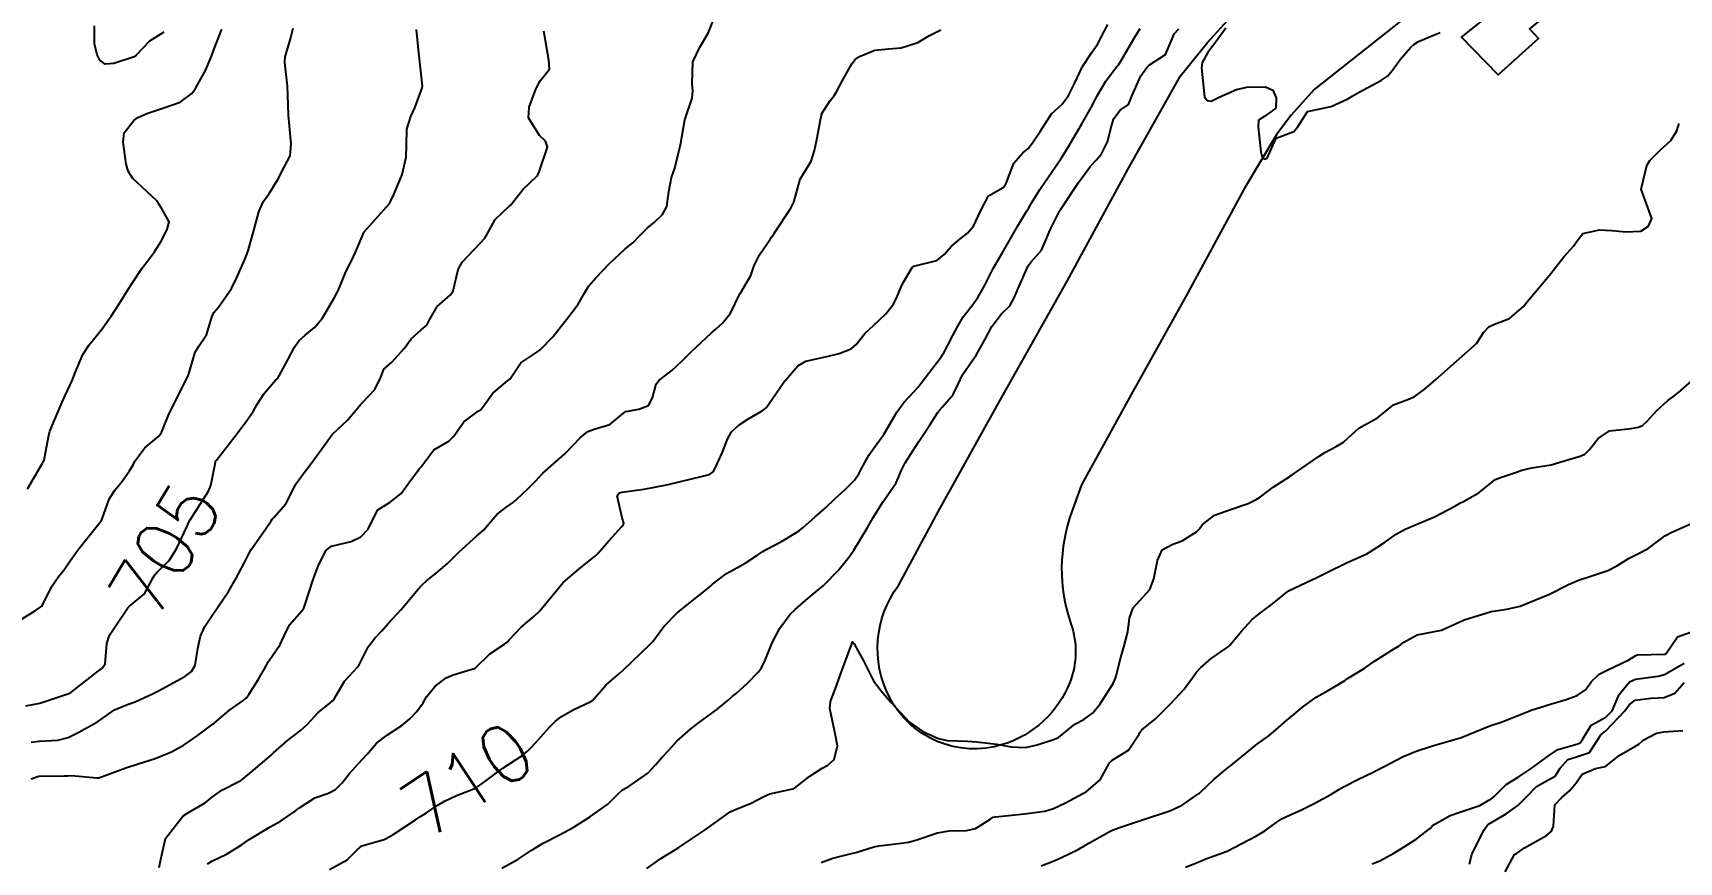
# Model space of a CAD drawing. Header units: metres. Extents: x 298520 to 308411, y 7433745 to 7450750.
# Drawn here: x 300431.1 to 300544.6, y 7448860.7 to 7448917.9 of the extents above; entities that cross this region are included whole.
import ezdxf
from ezdxf.enums import TextEntityAlignment as Align

# ---------------------------------------------------------------- set-up
doc = ezdxf.new("R2010")
doc.units = ezdxf.units.M
doc.header["$LTSCALE"] = 10
for name, color, linetype in [('Cotas', 45, 'Continuous'), ('Curvas de Nivel 1m', 11, 'Continuous'), ('Curvas de Nivel 5m', 15, 'Continuous'), ('Edificações', 30, 'Continuous'), ('Vias Primárias', 230, 'Continuous')]:
    doc.layers.add(name, color=color, linetype=linetype)
doc.styles.add('Style-STANDARD', font='STANDARD.shx')

msp = doc.modelspace()

# ---------------------------------------------------------------- linework, layer by layer
at = {"layer": 'Curvas de Nivel 1m', "flags": 128}
for points, elevation in [([(300429.63, 7448877.07), (300431.27, 7448878.11), (300431.64, 7448878.35), (300431.72, 7448878.4), (300431.76, 7448878.47), (300432.38, 7448879.74), (300432.9, 7448880.46), (300433.24, 7448880.89), (300433.68, 7448881.53), (300434.06, 7448882.07), (300434.34, 7448882.44), (300435.71, 7448884.16), (300435.82, 7448884.31), (300435.88, 7448884.42), (300436.36, 7448885.79), (300436.76, 7448886.41), (300437.21, 7448886.95), (300437.76, 7448887.73), (300438.01, 7448888.15), (300438.14, 7448888.4), (300438.83, 7448889.33), (300439.78, 7448890.12), (300439.97, 7448890.38), (300440.49, 7448891.68), (300440.83, 7448892.36), (300441.83, 7448894.35), (300442.28, 7448895.91), (300442.55, 7448896.34), (300443.08, 7448897.12), (300443.44, 7448898.33), (300443.57, 7448898.65), (300443.89, 7448899.03), (300444.8, 7448900.32), (300445.16, 7448901.07), (300445.71, 7448902.3), (300445.94, 7448902.9), (300446.25, 7448904), (300446.34, 7448904.3), (300446.67, 7448905.59), (300446.98, 7448906.29), (300447.4, 7448906.87), (300448, 7448907.82), (300448.15, 7448908.13), (300448.23, 7448908.28), (300448.83, 7448909.46), (300448.91, 7448910.27), (300448.79, 7448911.53), (300448.73, 7448912.27), (300448.68, 7448913.66), (300448.66, 7448914.27), (300448.47, 7448915.89), (300448.49, 7448916.28), (300448.86, 7448917.53), (300449.05, 7448918.27)], 704), ([(300430.73, 7448886.49), (300431.76, 7448888.27), (300431.84, 7448888.39), (300431.87, 7448888.47), (300432.17, 7448890.07), (300432.28, 7448890.46), (300432.72, 7448891.54), (300433.12, 7448892.46), (300433.33, 7448892.94), (300433.83, 7448894.02), (300434, 7448894.45), (300434.54, 7448895.75), (300434.98, 7448896.43), (300435.87, 7448897.53), (300436.24, 7448898.05), (300436.49, 7448898.41), (300437.04, 7448899.26), (300437.77, 7448900.4), (300437.82, 7448900.49), (300437.91, 7448900.62), (300438.62, 7448901.7), (300439.13, 7448902.39), (300439.48, 7448902.85), (300439.94, 7448903.57), (300440.37, 7448904.37), (300440.5, 7448904.91), (300439.97, 7448905.85), (300439.77, 7448906.18), (300439.62, 7448906.38), (300438, 7448907.9), (300437.68, 7448908.4), (300437.54, 7448908.88), (300437.32, 7448910.41), (300437.39, 7448911.05), (300438.05, 7448911.9), (300438.34, 7448912.1), (300438.96, 7448912.39), (300440.06, 7448912.75), (300441.25, 7448913.17), (300442.07, 7448913.77), (300442.31, 7448914.11), (300442.45, 7448914.35), (300443.02, 7448915.4), (300443.42, 7448916.34), (300443.59, 7448916.84), (300444.12, 7448918.19)], 703), ([(300430.99, 7448866.48), (300431.5, 7448866.67), (300433.26, 7448866.7), (300433.51, 7448866.7), (300433.77, 7448866.71), (300435.5, 7448866.55), (300435.64, 7448866.57), (300437.51, 7448867.25), (300438.37, 7448867.53), (300439.52, 7448867.9), (300440.65, 7448868.36), (300441.53, 7448868.84), (300442.43, 7448869.45), (300443.54, 7448870.28), (300443.57, 7448870.3), (300443.61, 7448870.33), (300444.65, 7448871.22), (300445.57, 7448871.86), (300445.81, 7448872.06), (300446, 7448872.3), (300446.66, 7448873.37), (300447.18, 7448874.29), (300447.33, 7448874.55), (300447.6, 7448874.94), (300448.14, 7448875.75), (300448.39, 7448876.27), (300448.79, 7448877.11), (300449.64, 7448878.07), (300449.77, 7448878.26), (300449.86, 7448878.47), (300450.43, 7448880.25), (300450.77, 7448881.15), (300451.3, 7448882.24), (300451.7, 7448882.53), (300453.05, 7448882.87), (300453.7, 7448883.19), (300454.21, 7448883.71), (300454.45, 7448884.2), (300454.88, 7448885.04), (300455.73, 7448885.57), (300456.49, 7448886.18), (300457.01, 7448886.9), (300457.76, 7448887.89), (300457.89, 7448888.03), (300457.98, 7448888.16), (300458.74, 7448889.18), (300459.78, 7448889.77), (300460.13, 7448890.13), (300460.82, 7448891.11), (300461.81, 7448891.85), (300461.97, 7448891.95), (300462.09, 7448892.11), (300462.82, 7448893.1), (300463.83, 7448893.94), (300463.92, 7448894), (300464, 7448894.09), (300464.74, 7448895.19), (300465.85, 7448895.92), (300466.08, 7448896.07), (300466.94, 7448896.98), (300467.78, 7448898.04), (300467.88, 7448898.18), (300468.69, 7448899.23), (300469.16, 7448900.03), (300469.43, 7448900.5), (300469.92, 7448901.05), (300470.84, 7448902.01), (300471.94, 7448903.05), (300472.46, 7448903.47), (300472.97, 7448903.98), (300473.46, 7448904.48), (300473.96, 7448904.88), (300474.52, 7448905.41), (300474.82, 7448905.96), (300474.95, 7448907), (300475.14, 7448907.96), (300475.35, 7448908.62), (300475.69, 7448909.95), (300475.75, 7448910.22), (300476.04, 7448911.95), (300476.56, 7448913.45), (300476.6, 7448913.94), (300476.55, 7448914.42), (300476.6, 7448915.94), (300477.08, 7448916.96), (300477.67, 7448917.93), (300478.14, 7448919.14)], 707), ([(300430.99, 7448869.02), (300431.53, 7448869.09), (300432.83, 7448869.16), (300433.54, 7448869.35), (300434.27, 7448869.71), (300435.55, 7448870.42), (300436.73, 7448871.24), (300437.56, 7448871.6), (300438.16, 7448871.8), (300439.4, 7448872.38), (300439.52, 7448872.44), (300439.57, 7448872.47), (300439.76, 7448872.56), (300441.58, 7448873.55), (300442.04, 7448873.9), (300442.29, 7448874.34), (300442.48, 7448875.48), (300442.66, 7448876.34), (300442.96, 7448877), (300443.64, 7448878.03), (300443.77, 7448878.2), (300443.86, 7448878.33), (300444.58, 7448879.4), (300445.12, 7448880.32), (300445.31, 7448880.67), (300445.68, 7448881.41), (300445.98, 7448882.01), (300446.16, 7448882.3), (300447.14, 7448883.72), (300447.53, 7448884.28), (300447.6, 7448884.39), (300447.72, 7448884.52), (300448.55, 7448885.46), (300448.95, 7448886.27), (300449.21, 7448886.8), (300449.76, 7448887.54), (300450.29, 7448888.25), (300451.61, 7448890.07), (300451.73, 7448890.23), (300451.75, 7448890.26), (300451.78, 7448890.28), (300452.79, 7448891.23), (300453.61, 7448892.21), (300453.7, 7448892.33), (300453.82, 7448892.45), (300454.67, 7448893.35), (300455.09, 7448894.2), (300455.29, 7448894.74), (300455.84, 7448895.22), (300456.71, 7448896.18), (300457.18, 7448896.85), (300457.87, 7448897.47), (300458.26, 7448897.78), (300458.44, 7448898.15), (300458.97, 7448899.07), (300459.9, 7448899.88), (300460.08, 7448900.14), (300460.43, 7448901.63), (300460.69, 7448902.13), (300461.95, 7448903.43), (300462.27, 7448903.79), (300462.45, 7448904.11), (300462.98, 7448905.08), (300463.97, 7448906.01), (300464.01, 7448906.05), (300464.05, 7448906.09), (300464.91, 7448907.16), (300465.84, 7448908.07), (300465.91, 7448908.16), (300466.01, 7448908.36), (300466.57, 7448910.06), (300466.44, 7448910.47), (300466.03, 7448910.87), (300465.28, 7448912.08), (300465.31, 7448912.82), (300465.78, 7448914.06), (300466.08, 7448914.64), (300466.71, 7448915.43), (300466.67, 7448916.05), (300466.37, 7448917.81), (300466.34, 7448918.06)], 706), ([(300440.12, 7448918), (300439.13, 7448917.36), (300438.21, 7448916.4), (300438.09, 7448916.3), (300436.67, 7448915.83), (300436.09, 7448915.79), (300435.72, 7448916.06), (300435.53, 7448916.43), (300435.34, 7448917.19), (300435.35, 7448918.43)], 703), ([(300439.8, 7448860.37), (300439.9, 7448860.83), (300440.25, 7448862.37), (300441.47, 7448863.93), (300441.71, 7448864.11), (300442.11, 7448864.34), (300442.97, 7448864.84), (300443.49, 7448865.24), (300444.12, 7448865.7), (300445.31, 7448866.31), (300445.44, 7448866.38), (300445.5, 7448866.42), (300446.3, 7448867.09), (300447.52, 7448868.12), (300447.6, 7448868.2), (300447.68, 7448868.28), (300448.66, 7448869.14), (300449.54, 7448869.8), (300450.03, 7448870.25), (300450.74, 7448871.05), (300451.57, 7448871.71), (300451.84, 7448871.95), (300452.02, 7448872.23), (300452.58, 7448873.22), (300453.51, 7448874.21), (300453.55, 7448874.25), (300453.6, 7448874.35), (300454.21, 7448875.6), (300454.67, 7448876.2), (300455.14, 7448876.68), (300455.63, 7448877.22), (300456.5, 7448878.18), (300457.66, 7448879.58), (300457.94, 7448879.88), (300458.25, 7448880.15), (300459.04, 7448880.78), (300459.68, 7448881.34), (300460.08, 7448881.74), (300460.47, 7448882.13), (300461.7, 7448883.25), (300462.16, 7448883.65), (300462.57, 7448884.1), (300463.09, 7448884.73), (300463.72, 7448885.21), (300464.23, 7448885.58), (300464.8, 7448886.08), (300465.27, 7448886.54), (300465.75, 7448887.03), (300466.25, 7448887.57), (300466.81, 7448888.05), (300467.77, 7448888.91), (300468.32, 7448889.49), (300468.86, 7448890.03), (300469.37, 7448890.44), (300469.79, 7448890.6), (300470.88, 7448890.93), (300471.81, 7448891.72), (300471.98, 7448891.82), (300472.87, 7448891.98), (300473.55, 7448892.24), (300473.82, 7448892.76), (300474.07, 7448893.72), (300474.26, 7448893.97), (300475.15, 7448894.65), (300475.85, 7448895.3), (300476.49, 7448895.94), (300477.2, 7448896.6), (300477.87, 7448897.24), (300478.23, 7448897.56), (300478.64, 7448897.91), (300479.19, 7448898.61), (300479.83, 7448899.9), (300479.85, 7448899.95), (300479.9, 7448900.04), (300480.6, 7448901.21), (300480.83, 7448901.89), (300481.19, 7448902.63), (300481.95, 7448903.74), (300482.01, 7448903.82), (300482.05, 7448903.88), (300482.23, 7448904.15), (300483.37, 7448905.86), (300483.56, 7448906.27), (300484, 7448907.85), (300484.76, 7448909.1), (300484.98, 7448909.84), (300485.17, 7448910.7), (300485.37, 7448911.84), (300485.5, 7448912.39), (300486.06, 7448913.28), (300486.32, 7448913.57), (300486.49, 7448913.82), (300486.92, 7448914.66), (300487.56, 7448915.81), (300487.8, 7448916.1), (300488.1, 7448916.31), (300489.14, 7448916.76), (300490.1, 7448916.85), (300490.97, 7448916.9), (300492.11, 7448917.29), (300492.91, 7448917.75), (300493.71, 7448918.15)], 708), ([(300443.15, 7448860.62), (300443.44, 7448860.8), (300444.46, 7448861.3), (300445.45, 7448861.92), (300446.01, 7448862.3), (300447.46, 7448863.18), (300448.18, 7448863.56), (300449.18, 7448864.26), (300449.35, 7448864.39), (300449.48, 7448864.48), (300450.55, 7448865.18), (300451.49, 7448865.51), (300451.96, 7448865.76), (300452.42, 7448866.22), (300452.9, 7448866.83), (300453.52, 7448867.52), (300453.86, 7448867.87), (300454.15, 7448868.2), (300454.79, 7448868.94), (300455.54, 7448869.53), (300456.53, 7448870.18), (300457.09, 7448870.62), (300457.56, 7448871.11), (300458, 7448871.73), (300458.25, 7448872.15), (300458.83, 7448872.89), (300459.59, 7448873.45), (300460.07, 7448873.66), (300461.59, 7448874.12), (300462.6, 7448875.11), (300463.62, 7448875.78), (300463.8, 7448875.91), (300463.96, 7448876.09), (300464.76, 7448876.95), (300465.64, 7448877.69), (300466.04, 7448878.06), (300467.66, 7448880.04), (300468.74, 7448880.96), (300469.69, 7448881.7), (300469.86, 7448881.85), (300470.02, 7448882.02), (300470.81, 7448882.9), (300471.71, 7448883.9), (300471.79, 7448884), (300471.84, 7448884.13), (300471.72, 7448884.49), (300471.38, 7448886), (300471.53, 7448886.21), (300471.74, 7448886.27), (300473.23, 7448886.48), (300473.74, 7448886.56), (300474.91, 7448886.8), (300475.75, 7448887.01), (300476.51, 7448887.18), (300477.76, 7448887.47), (300478.01, 7448887.67), (300478.14, 7448887.92), (300478.65, 7448889.03), (300478.99, 7448889.91), (300479.27, 7448890.42), (300479.8, 7448890.9), (300480.4, 7448891.3), (300481.39, 7448891.88), (300481.63, 7448892.06), (300481.82, 7448892.31), (300482.88, 7448893.86), (300483.84, 7448894.98), (300484.4, 7448895.29), (300485.85, 7448895.63), (300486.69, 7448895.82), (300487.52, 7448896.14), (300487.86, 7448896.45), (300488.47, 7448897.2), (300489.08, 7448897.79), (300489.5, 7448898.17), (300489.89, 7448898.54), (300490.44, 7448899.23), (300490.69, 7448899.77), (300491.05, 7448900.63), (300491.73, 7448901.76), (300491.84, 7448901.85), (300491.92, 7448901.88), (300493.43, 7448902.24), (300493.94, 7448902.66), (300494.43, 7448903.24), (300495.01, 7448903.72), (300495.54, 7448904.13), (300495.96, 7448904.62), (300496.45, 7448905.7), (300496.99, 7448906.7), (300498, 7448907.28), (300498.18, 7448907.5), (300498.25, 7448907.68), (300498.74, 7448908.95), (300499.35, 7448909.67), (300499.72, 7448909.97), (300500.03, 7448910.35), (300500.56, 7448911.13), (300500.87, 7448911.65), (300501.34, 7448912.36), (300502.06, 7448913.02), (300502.51, 7448913.63), (300502.91, 7448914.45), (300503.47, 7448915.62), (300504.1, 7448916.57), (300504.53, 7448917.18), (300504.74, 7448917.6), (300505.21, 7448918.52)], 709), ([(300463.43, 7448860.32), (300464.56, 7448860.96), (300465.45, 7448861.55), (300466.29, 7448862.06), (300467.46, 7448862.65), (300468.36, 7448863.13), (300469.47, 7448863.85), (300469.57, 7448863.92), (300469.72, 7448864.02), (300470.75, 7448864.75), (300471.5, 7448865.51), (300471.76, 7448865.74), (300472.22, 7448865.99), (300473.51, 7448866.88), (300474.03, 7448867.46), (300474.47, 7448867.96), (300474.98, 7448868.5), (300475.53, 7448869.11), (300476.46, 7448869.94), (300477.07, 7448870.41), (300477.56, 7448870.76), (300478.23, 7448871.25), (300479.03, 7448871.91), (300479.32, 7448872.16), (300479.58, 7448872.37), (300480.38, 7448873.1), (300481.12, 7448873.88), (300481.33, 7448874.15), (300481.6, 7448874.68), (300482.08, 7448875.87), (300482.6, 7448876.89), (300483.32, 7448877.85), (300483.65, 7448878.17), (300484.55, 7448878.95), (300485.6, 7448879.83), (300485.64, 7448879.85), (300485.66, 7448879.87), (300486.63, 7448880.87), (300487.39, 7448881.81), (300487.7, 7448882.26), (300488.61, 7448883.79), (300489.02, 7448884.48), (300489.73, 7448885.61), (300489.8, 7448885.71), (300489.85, 7448885.78), (300490.61, 7448886.91), (300491, 7448887.77), (300491.24, 7448888.29), (300491.78, 7448889.12), (300492.19, 7448889.75), (300492.91, 7448890.86), (300493.47, 7448891.73), (300493.61, 7448891.93), (300493.81, 7448892.15), (300494.55, 7448893), (300494.89, 7448893.72), (300495.2, 7448894.35), (300495.85, 7448895.32), (300496.02, 7448895.54), (300496.13, 7448895.71), (300496.75, 7448896.82), (300497.22, 7448897.69), (300497.89, 7448898.57), (300498.46, 7448899.11), (300498.76, 7448899.67), (300499.1, 7448900.48), (300499.63, 7448901.66), (300499.72, 7448901.87), (300499.93, 7448902.16), (300500.64, 7448902.96), (300500.94, 7448903.65), (300501.25, 7448904.36), (300501.89, 7448905.64), (300501.92, 7448905.7), (300501.98, 7448905.79), (300503.19, 7448907.62), (300504.01, 7448908.74), (300504.44, 7448909.18), (300504.77, 7448909.6), (300505.2, 7448910.43), (300505.49, 7448911.6), (300505.62, 7448912.03), (300506.06, 7448912.62), (300506.64, 7448913), (300506.88, 7448913.58), (300507.49, 7448914.98), (300507.9, 7448915.56), (300508.09, 7448915.74), (300509.2, 7448916.45), (300509.66, 7448917.54), (300509.79, 7448917.87), (300510.12, 7448918.21)], 711), ([(300513.36, 7448918.26), (300512.81, 7448917.51), (300512.1, 7448916.6), (300511.72, 7448915.9), (300511.68, 7448915.52), (300511.86, 7448913.74), (300511.89, 7448913.52), (300512.07, 7448913.27), (300512.35, 7448913.24), (300512.88, 7448913.51), (300514.08, 7448914.03), (300514.8, 7448914.2), (300516.08, 7448914.23), (300516.59, 7448913.98), (300516.81, 7448913.46), (300516.79, 7448912.74), (300516.05, 7448912.2), (300515.61, 7448911.92), (300515.59, 7448911.47), (300515.76, 7448909.74), (300515.84, 7448909.47), (300516.02, 7448909.23), (300516.19, 7448909.3), (300516.27, 7448909.47), (300516.82, 7448910.68), (300518.04, 7448911.14), (300518.29, 7448911.45), (300518.99, 7448912.51), (300520.06, 7448912.76), (300520.61, 7448912.87), (300521.76, 7448913.4), (300522.07, 7448913.58), (300522.54, 7448913.86), (300524.09, 7448914.68), (300524.5, 7448914.96), (300524.84, 7448915.36), (300525.36, 7448916.1), (300526.11, 7448916.96), (300526.31, 7448917.15), (300526.64, 7448917.34), (300527.66, 7448917.79), (300528.12, 7448917.96)], 711), ([(300473.43, 7448860.3), (300474.4, 7448861), (300475.45, 7448861.65), (300475.64, 7448861.76), (300475.93, 7448861.95), (300476.83, 7448862.56), (300477.46, 7448862.98), (300478.76, 7448863.91), (300479.17, 7448864.21), (300479.48, 7448864.36), (300480.58, 7448864.8), (300481.49, 7448865.28), (300481.92, 7448865.45), (300483.5, 7448865.79), (300483.54, 7448865.81), (300483.61, 7448865.85), (300484.67, 7448866.68), (300485.52, 7448867.23), (300485.91, 7448867.44), (300486.35, 7448867.82), (300486.58, 7448868.77), (300486.38, 7448869.82), (300486.04, 7448871.35), (300486.09, 7448871.82), (300486.5, 7448872.9), (300486.83, 7448873.82), (300487.04, 7448874.38), (300487.56, 7448875.81), (300487.57, 7448875.85), (300487.61, 7448875.95), (300487.73, 7448875.81), (300488.39, 7448874.58), (300488.78, 7448873.79), (300489.06, 7448873.26), (300489.58, 7448872.57), (300490.25, 7448871.77), (300491.55, 7448870.39), (300492.45, 7448869.75), (300493.21, 7448869.4), (300493.54, 7448869.28), (300494.13, 7448869.13), (300495.54, 7448869.08), (300496.19, 7448869.05), (300497.53, 7448868.87), (300498.55, 7448868.69), (300499.53, 7448868.66), (300500.35, 7448868.84), (300501.54, 7448869.22), (300501.82, 7448869.35), (300502.19, 7448869.63), (300502.93, 7448870.25), (300503.56, 7448870.59), (300504.15, 7448871.03), (300504.64, 7448871.6), (300505.59, 7448873.07), (300505.75, 7448873.43), (300505.79, 7448873.59), (300506.15, 7448875.04), (300506.32, 7448875.58), (300506.59, 7448876.62), (300506.72, 7448877.58), (300506.95, 7448878.28), (300507.66, 7448879.04), (300508.1, 7448879.56), (300508.39, 7448880.28), (300508.63, 7448881.56), (300508.96, 7448882.29), (300509.7, 7448882.67), (300510.34, 7448882.9), (300511.33, 7448883.52), (300511.52, 7448883.72), (300511.72, 7448884), (300512.56, 7448884.67), (300513.73, 7448885.08), (300514.88, 7448885.48), (300515.45, 7448885.76), (300515.74, 7448885.95), (300516.61, 7448886.6), (300517.76, 7448887.35), (300517.82, 7448887.39), (300517.92, 7448887.45), (300519.78, 7448888.75), (300520.18, 7448889.01), (300520.95, 7448889.41), (300521.47, 7448889.72), (300521.79, 7448890.01), (300522.51, 7448890.67), (300523.8, 7448891.38), (300524.9, 7448892.28), (300525.82, 7448892.64), (300526.33, 7448892.84), (300527.03, 7448893.34), (300527.46, 7448893.71), (300527.84, 7448894.04), (300529.25, 7448895.31), (300529.86, 7448895.82), (300530.63, 7448896.52), (300531.14, 7448897.29), (300531.49, 7448897.67), (300531.88, 7448897.84), (300532.91, 7448898.24), (300533.9, 7448899.1), (300533.97, 7448899.19), (300534.02, 7448899.26), (300534.44, 7448899.78), (300535.66, 7448901.23), (300535.78, 7448901.37), (300535.93, 7448901.56), (300536.66, 7448902.5), (300537.31, 7448903.22), (300537.57, 7448903.6), (300537.96, 7448904.11), (300539.12, 7448904.35), (300539.96, 7448904.32), (300540.92, 7448904.21), (300541.96, 7448904.27), (300542.5, 7448904.62), (300542.73, 7448905.15), (300541.99, 7448907.16), (300542.38, 7448908.79), (300542.58, 7448909.15), (300543.31, 7448909.87), (300544.04, 7448910.53), (300544.42, 7448911.13), (300544.61, 7448911.7)], 712), ([(300485.44, 7448860.72), (300486.25, 7448861.02), (300487.45, 7448861.32), (300487.84, 7448861.42), (300489.09, 7448861.79), (300489.45, 7448861.87), (300491.15, 7448862.07), (300491.46, 7448862.12), (300491.97, 7448862.26), (300493.46, 7448862.77), (300494.28, 7448862.91), (300495.47, 7448862.93), (300496.1, 7448863.07), (300497.07, 7448863.69), (300497.32, 7448863.84), (300497.47, 7448863.88), (300497.69, 7448863.9), (300499.48, 7448864.07), (300500.86, 7448864.27), (300501.48, 7448864.45), (300502.29, 7448864.83), (300503.49, 7448865.47), (300503.75, 7448865.62), (300504.68, 7448866.43), (300505.32, 7448867.59), (300505.52, 7448867.78), (300506.65, 7448868.46), (300507.37, 7448869.57), (300507.42, 7448869.69), (300507.55, 7448869.87), (300508.49, 7448870.63), (300509.42, 7448871.54), (300509.57, 7448871.7), (300510.45, 7448872.66), (300511.09, 7448873.53), (300511.3, 7448873.82), (300511.6, 7448874.14), (300512.34, 7448874.78), (300513.38, 7448875.5), (300513.51, 7448875.6), (300513.62, 7448875.7), (300514.44, 7448876.68), (300515.17, 7448877.48), (300515.65, 7448877.88), (300516.57, 7448878.55), (300517.66, 7448879.45), (300519.67, 7448880.4), (300520.35, 7448880.74), (300521.68, 7448881.4), (300523.07, 7448882.01), (300523.7, 7448882.39), (300524.28, 7448882.8), (300525.1, 7448883.36), (300525.72, 7448883.7), (300526.87, 7448884.19), (300527.73, 7448884.56), (300529.18, 7448885.31), (300529.52, 7448885.52), (300529.74, 7448885.63), (300530.81, 7448886.23), (300531.76, 7448887.01), (300531.91, 7448887.13), (300532.29, 7448887.27), (300533.38, 7448887.65), (300533.77, 7448887.79), (300534.45, 7448887.93), (300535.77, 7448888.14), (300536.6, 7448888.4), (300537.78, 7448888.74), (300538.1, 7448888.88), (300538.42, 7448889.2), (300539.03, 7448889.96), (300539.8, 7448890.49), (300541.29, 7448890.66), (300541.8, 7448890.74), (300542.08, 7448890.87), (300542.41, 7448891.15), (300543.07, 7448891.89), (300543.82, 7448892.59), (300544.14, 7448892.82), (300544.56, 7448893.13), (300545.84, 7448894.26)], 713), ([(300500.61, 7448860.48), (300501.44, 7448860.82), (300502.01, 7448861.07), (300503.16, 7448861.62), (300503.36, 7448861.72), (300503.45, 7448861.78), (300503.91, 7448862.06), (300505.47, 7448862.92), (300505.94, 7448863.11), (300507.34, 7448863.57), (300507.44, 7448863.6), (300507.47, 7448863.61), (300507.54, 7448863.63), (300509.48, 7448864.28), (300510.34, 7448864.67), (300511.49, 7448865.47), (300511.53, 7448865.49), (300511.56, 7448865.52), (300512.55, 7448866.46), (300513.52, 7448867.27), (300513.65, 7448867.37), (300513.8, 7448867.5), (300515.54, 7448868.91), (300515.86, 7448869.14), (300516.31, 7448869.46), (300516.99, 7448870.02), (300517.56, 7448870.53), (300518.06, 7448870.94), (300518.64, 7448871.43), (300519.58, 7448872.13), (300520.4, 7448872.59), (300521.59, 7448873.29), (300521.65, 7448873.34), (300521.75, 7448873.4), (300522.88, 7448874.1), (300523.61, 7448874.6), (300524.8, 7448875.36), (300525.3, 7448875.67), (300525.62, 7448875.91), (300526.54, 7448876.43), (300527.63, 7448876.63), (300528.21, 7448876.75), (300529.49, 7448877.31), (300529.59, 7448877.37), (300529.64, 7448877.39), (300529.79, 7448877.46), (300531.65, 7448878.04), (300532.72, 7448878.2), (300533.65, 7448878.39), (300535.66, 7448879.23), (300536.98, 7448879.9), (300537.67, 7448880.19), (300538.44, 7448880.44), (300539.68, 7448880.86), (300540.31, 7448881.18), (300541.15, 7448881.7), (300541.7, 7448881.98), (300542.48, 7448882.37), (300543.48, 7448883.14), (300543.61, 7448883.24), (300543.71, 7448883.3), (300544.05, 7448883.47), (300545.72, 7448884.22)], 714), ([(300523.44, 7448860.63), (300523.97, 7448860.84), (300524.93, 7448861.36), (300525.46, 7448861.68), (300526.48, 7448862.32), (300527.47, 7448863.09), (300527.58, 7448863.22), (300527.71, 7448863.33), (300528.82, 7448863.97), (300529.48, 7448864.2), (300530.86, 7448864.66), (300531.49, 7448865.01), (300531.65, 7448865.12), (300531.85, 7448865.28), (300532.67, 7448866.11), (300533.51, 7448866.61), (300533.91, 7448866.87), (300534.47, 7448867.25), (300535.53, 7448868.04), (300536.25, 7448868.51), (300537.54, 7448868.88), (300537.78, 7448868.97), (300537.93, 7448869.21), (300538.55, 7448870.2), (300539.56, 7448870.74), (300539.98, 7448871.18), (300540.46, 7448872.3), (300541.19, 7448873.17), (300541.59, 7448873.36), (300543.16, 7448873.58), (300543.6, 7448873.69), (300544.94, 7448874.46)], 716), ([(300530.14, 7448860.61), (300530.31, 7448861.3), (300531.16, 7448862.97), (300531.36, 7448863.28), (300531.47, 7448863.37), (300532.67, 7448864.08), (300533.49, 7448864.66), (300534.07, 7448865.25), (300534.77, 7448865.97), (300535.51, 7448866.38), (300536.06, 7448866.68), (300536.41, 7448867.22), (300536.93, 7448867.82), (300537.53, 7448868.01), (300538.42, 7448868.31), (300539, 7448869.2), (300539.21, 7448869.53), (300539.55, 7448869.8), (300540.86, 7448871.17), (300541.15, 7448871.59), (300541.57, 7448871.92), (300542.67, 7448872.06), (300543.58, 7448872.11), (300544.31, 7448872.4), (300544.94, 7448873.13)], 717), ([(300532.62, 7448860.08), (300533.26, 7448861.26), (300533.38, 7448861.34), (300533.45, 7448861.38), (300533.95, 7448861.74), (300535.47, 7448862.59), (300535.81, 7448862.89), (300535.94, 7448863.23), (300536.03, 7448864.69), (300536.55, 7448865.22), (300537.05, 7448865.66), (300537.51, 7448866.21), (300537.91, 7448866.81), (300538.83, 7448867.2), (300539.41, 7448867.31), (300539.52, 7448867.34), (300540.47, 7448868.11), (300541.54, 7448868.71), (300541.82, 7448868.88), (300542.13, 7448869.15), (300543.04, 7448869.65), (300543.55, 7448869.73), (300544.86, 7448869.82)], 718)]:
    msp.add_lwpolyline(points, dxfattribs=dict(at, elevation=elevation))
at = {"layer": 'Curvas de Nivel 5m', "flags": 128}
for points, elevation in [([(300430.61, 7448871.53), (300431.57, 7448871.7), (300432.13, 7448871.9), (300433.57, 7448872.37), (300433.71, 7448872.45), (300435.59, 7448873.92), (300435.88, 7448874.13), (300436.08, 7448874.42), (300436.21, 7448875.82), (300436.39, 7448876.41), (300436.89, 7448877.15), (300437.64, 7448878.28), (300437.7, 7448878.34), (300437.76, 7448878.4), (300438.79, 7448879.25), (300439.4, 7448880.38), (300439.5, 7448880.55), (300439.67, 7448880.74), (300440.49, 7448881.56), (300441.01, 7448882.36), (300441.71, 7448883.88), (300441.86, 7448884.2), (300441.95, 7448884.35), (300442.63, 7448885.44), (300443.2, 7448886.34), (300443.36, 7448886.72), (300443.68, 7448888.33), (300443.7, 7448888.39), (300443.76, 7448888.47), (300445.19, 7448890.31), (300445.44, 7448890.65), (300445.8, 7448891.13), (300446.28, 7448891.82), (300446.55, 7448892.29), (300447.04, 7448893.07), (300447.83, 7448893.98), (300447.98, 7448894.13), (300448.08, 7448894.28), (300448.69, 7448895.43), (300449.14, 7448896.27), (300449.43, 7448896.69), (300449.87, 7448897.1), (300450.51, 7448897.62), (300451.04, 7448898.24), (300451.9, 7448899.7), (300452.09, 7448900.04), (300452.17, 7448900.23), (300452.68, 7448901.47), (300453.06, 7448902.22), (300453.35, 7448902.81), (300453.95, 7448904.21), (300455.68, 7448906.18), (300455.79, 7448906.36), (300455.98, 7448906.8), (300456.39, 7448907.78), (300456.56, 7448908.17), (300456.83, 7448909.36), (300456.85, 7448910.17), (300456.89, 7448911.31), (300457.17, 7448912.17), (300457.44, 7448912.78), (300457.95, 7448914.16), (300457.96, 7448914.27), (300457.76, 7448916.16), (300457.72, 7448916.54), (300457.56, 7448918.17)], 705), ([(300451.55, 7448860.23), (300452.76, 7448860.9), (300453.45, 7448861.6), (300453.79, 7448861.87), (300454.91, 7448862.2), (300455.33, 7448862.31), (300455.45, 7448862.37), (300455.94, 7448862.66), (300457.47, 7448863.67), (300457.77, 7448863.86), (300458.25, 7448864.15), (300458.97, 7448864.65), (300459.49, 7448864.95), (300460.3, 7448865.33), (300461.5, 7448865.81), (300461.71, 7448865.91), (300461.98, 7448866.11), (300463.51, 7448867.22), (300464.04, 7448867.56), (300464.82, 7448868.08), (300465.2, 7448868.4), (300465.53, 7448868.73), (300466.71, 7448870.05), (300467.13, 7448870.46), (300467.55, 7448870.8), (300468.34, 7448871.26), (300469.57, 7448871.82), (300469.69, 7448871.9), (300469.79, 7448872.02), (300470.62, 7448872.98), (300471.59, 7448873.81), (300471.81, 7448874), (300473.61, 7448875.73), (300473.73, 7448875.85), (300473.84, 7448875.97), (300474.6, 7448876.99), (300475.53, 7448877.95), (300475.59, 7448878), (300475.64, 7448878.04), (300476.1, 7448878.39), (300477.66, 7448879.64), (300477.81, 7448879.77), (300477.95, 7448879.92), (300478.93, 7448880.66), (300479.68, 7448881.07), (300480.21, 7448881.37), (300481.02, 7448881.89), (300481.42, 7448882.16), (300481.7, 7448882.33), (300482.71, 7448882.87), (300483.71, 7448883.46), (300483.95, 7448883.61), (300484.24, 7448883.84), (300485.02, 7448884.54), (300485.73, 7448885.15), (300486.42, 7448885.82), (300487.1, 7448886.45), (300487.75, 7448887.09), (300488.04, 7448887.52), (300488.18, 7448887.8), (300488.74, 7448888.82), (300489.42, 7448889.78), (300489.58, 7448889.99), (300489.79, 7448890.29), (300490.34, 7448891.23), (300490.66, 7448891.77), (300491.14, 7448892.44), (300491.82, 7448893.15), (300492.11, 7448893.48), (300492.32, 7448893.75), (300493.74, 7448895.62), (300493.82, 7448895.73), (300493.83, 7448895.75), (300493.85, 7448895.78), (300494.53, 7448897.06), (300494.88, 7448897.72), (300495.25, 7448898.36), (300495.9, 7448899.2), (300496.26, 7448899.7), (300496.71, 7448900.5), (300497.32, 7448901.69), (300497.54, 7448902.08), (300497.94, 7448902.74), (300498.28, 7448903.34), (300498.46, 7448903.67), (300499, 7448904.63), (300499.63, 7448905.66), (300499.76, 7448905.88), (300499.98, 7448906.24), (300500.52, 7448907.13), (300500.86, 7448907.65), (300501.33, 7448908.32), (300502.02, 7448909.32), (300502.22, 7448909.64), (300502.51, 7448910.11), (300503.4, 7448911.62), (300504.06, 7448912.79), (300504.34, 7448913.33), (300504.49, 7448913.61), (300505.08, 7448914.61), (300505.82, 7448915.59), (300505.94, 7448915.74), (300506.1, 7448915.99), (300507.03, 7448917.58), (300507.45, 7448918.24)], 710), ([(300510.57, 7448860.39), (300511.44, 7448860.75), (300511.98, 7448860.98), (300513.45, 7448861.5), (300515.46, 7448862.55), (300516.03, 7448862.9), (300516.8, 7448863.46), (300517.2, 7448863.73), (300517.48, 7448863.87), (300518.57, 7448864.35), (300519.49, 7448864.82), (300520.59, 7448865.41), (300521.15, 7448865.75), (300521.5, 7448865.97), (300522.45, 7448866.45), (300523.52, 7448866.96), (300523.8, 7448867.1), (300524.32, 7448867.37), (300525.53, 7448868.01), (300526.47, 7448868.4), (300527.54, 7448868.75), (300527.98, 7448868.89), (300529.54, 7448869.31), (300531.55, 7448870.14), (300532.4, 7448870.42), (300533.56, 7448870.88), (300534.47, 7448871.25), (300535.29, 7448871.51), (300535.57, 7448871.6), (300536.82, 7448871.97), (300537.58, 7448872.24), (300538.15, 7448872.64), (300538.56, 7448873.2), (300539.08, 7448873.72), (300539.6, 7448873.97), (300541.13, 7448874.69), (300541.61, 7448875), (300541.73, 7448875.04), (300543.61, 7448875.09), (300543.71, 7448875.14), (300544.48, 7448876.28), (300545.64, 7448876.69)], 715)]:
    msp.add_lwpolyline(points, dxfattribs=dict(at, elevation=elevation))
at = {"layer": 'Edificações'}
msp.add_lwpolyline([(300538.36, 7448924.63), (300539.92, 7448922.85), (300534.29, 7448918.21), (300534.9, 7448917.56), (300532.12, 7448915.05), (300529.61, 7448917.64)], close=True, dxfattribs=at)
at = {"layer": 'Vias Primárias', "elevation": 720.61}
msp.add_lwpolyline([(300527.89, 7448920.76), (300519.44, 7448914.03), (300517.86, 7448912.27), (300516.87, 7448910.96), (300514.62, 7448907.19), (300510.62, 7448899.81), (300506.72, 7448892.8), (300503.41, 7448886.77), (300502.74, 7448884.93, 0.173626), (300502.67, 7448877.17, -0.180229), (300502.59, 7448873.14, -0.226834), (300497.96, 7448868.85, -0.363625), (300490.15, 7448872.13, -0.286738), (300490.78, 7448879.83), (300493.54, 7448884.95), (300497.79, 7448892.61), (300502.4, 7448900.82), (300506.59, 7448908.53), (300510.23, 7448914.98), (300512.09, 7448917.28), (300514.87, 7448920.35)], format="xyb", dxfattribs=at)

# ---------------------------------------------------------------- texts
at = {"layer": 'Cotas', "style": 'Style-STANDARD'}
for s, rotation, p in [('705', 59.2383, (300440.21, 7448882.32, 705)), ('710', 33.6968, (300461.05, 7448866.46, 710))]:
    msp.add_text(s, height=4, rotation=rotation, dxfattribs=at).set_placement(p, align=Align.MIDDLE_CENTER)

doc.saveas('drawing.dxf')
